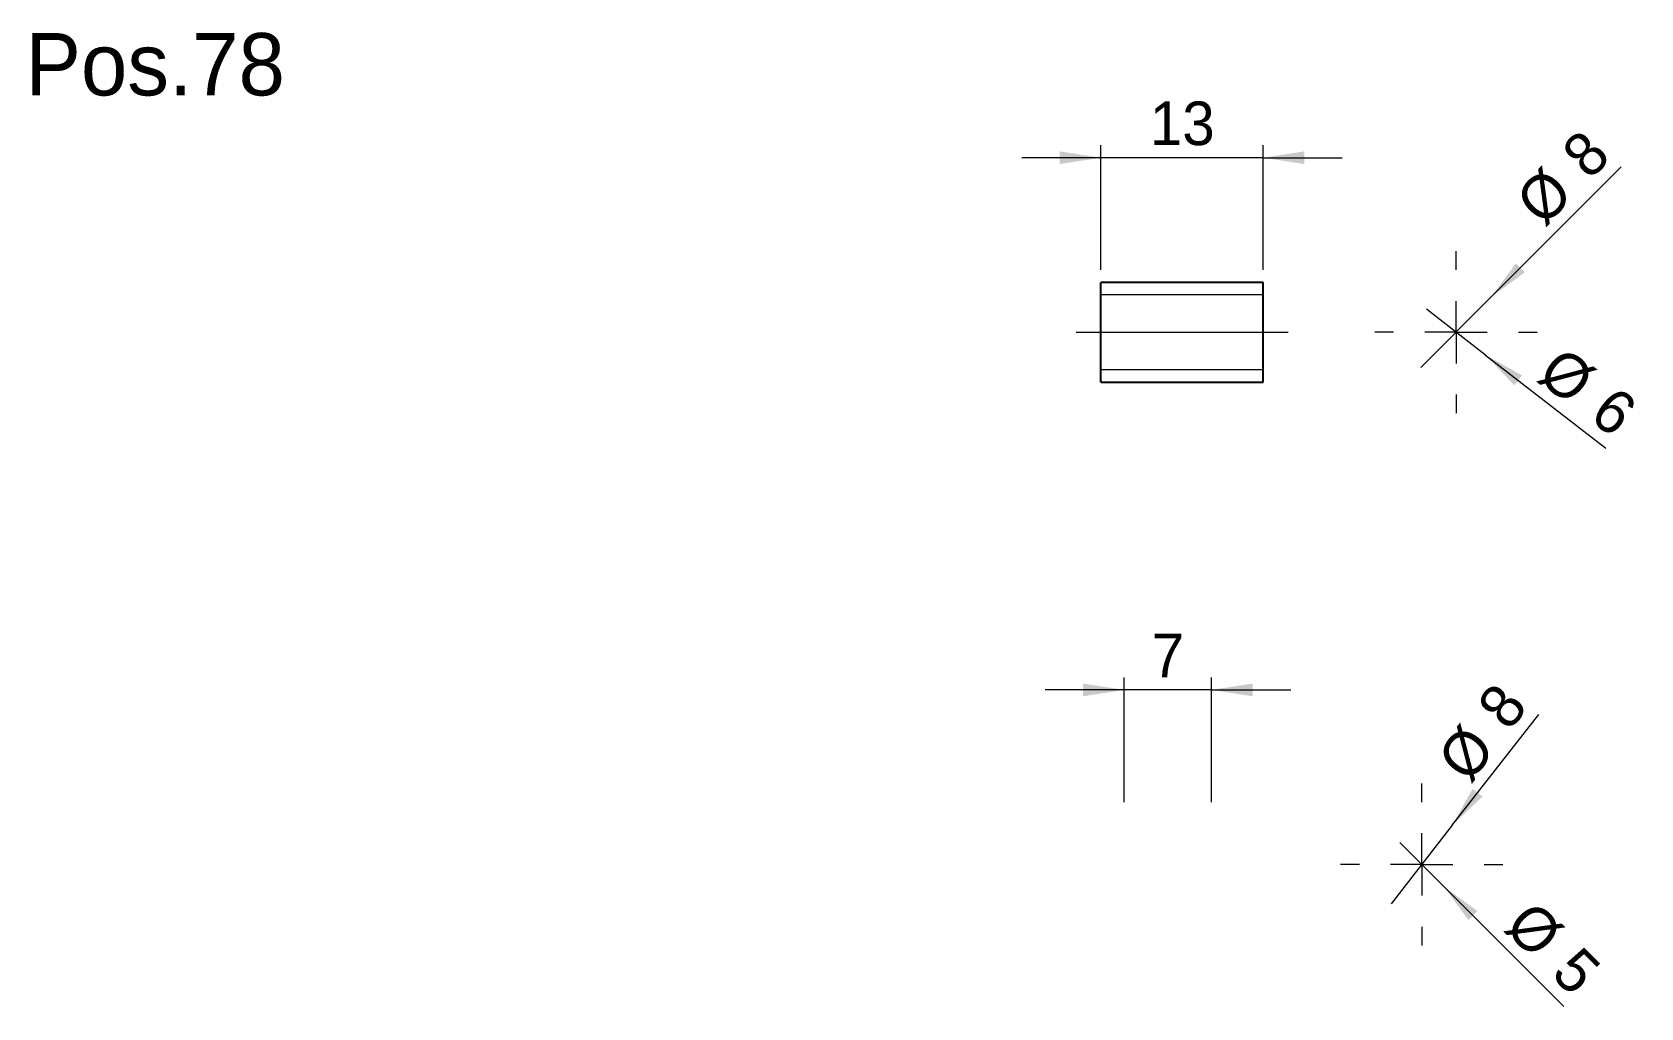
# Model space of a CAD drawing. Header units: metres. Extents: x 146 to 275, y 39 to 117.
import ezdxf

# ---------------------------------------------------------------- set-up
doc = ezdxf.new("R2010")
doc.units = ezdxf.units.M
doc.dimstyles.get("Standard").update_dxf_attribs({"dimtxt": 2.5, "dimasz": 2.5, "dimexe": 1.25, "dimexo": 0.625, "dimtad": 1, "dimcen": 2.5, "dimazin": 3, "dimtfac": 1, "dimtmove": 0, "dimatfit": 3})

# ---------------------------------------------------------------- blocks, each defined once
blk = doc.blocks.new('*D1')
at = {"color": 7, "linetype": 'Continuous', "lineweight": 18}
for p, q in [((231.63, 97.91), (231.63, 107.91)), ((244.63, 97.91), (244.63, 107.91)), ((231.63, 106.91), (225.28, 106.91)), ((244.63, 106.91), (231.63, 106.91)), ((244.63, 106.91), (250.98, 106.91))]:
    blk.add_line(p, q, dxfattribs=at)
for points in [[(231.63, 106.91), (228.33, 107.42), (228.33, 106.4)], [(244.63, 106.91), (247.94, 106.4), (247.94, 107.42)]]:
    blk.add_solid(points, dxfattribs=at)
at = {"color": 7, "linetype": 'Continuous', "lineweight": 18, "insert": (235.55, 111.42), "char_height": 3.5, "attachment_point": 1}
blk.add_mtext('13', dxfattribs=at)
blk = doc.blocks.new('*D2')
at = {"color": 7, "linetype": 'Continuous', "lineweight": 18}
for q in [(273.36, 106.17), (257.28, 90.08)]:
    blk.add_line((262.93, 95.74), q, dxfattribs=at)
blk.add_solid([(262.93, 95.74), (265.63, 97.71), (264.91, 98.43)], dxfattribs=at)
at = {"color": 7, "linetype": 'Continuous', "lineweight": 18, "char_height": 3.5, "attachment_point": 1, "rotation": 45}
for s, insert in [('8', (268.34, 107.53)), ('%%c', (264.64, 103.76))]:
    blk.add_mtext(s, dxfattribs=dict(at, insert=insert))
blk = doc.blocks.new('*D3')
at = {"color": 7, "linetype": 'Continuous', "lineweight": 18}
for q in [(257.73, 94.75), (272.13, 83.6)]:
    blk.add_line((262.48, 91.07), q, dxfattribs=at)
blk.add_solid([(262.48, 91.07), (264.78, 88.65), (265.4, 89.45)], dxfattribs=at)
at = {"color": 7, "linetype": 'Continuous', "lineweight": 18, "char_height": 3.5, "attachment_point": 1, "rotation": 322.2545}
for s, insert in [('%%c', (268.62, 91.92)), ('6', (272.83, 88.73))]:
    blk.add_mtext(s, dxfattribs=dict(at, insert=insert))
blk = doc.blocks.new('SW_CENTERMARKSYMBOL_11')
at = {"color": 0, "linetype": 'Continuous', "lineweight": 0}
for p, q in [((0, 5), (0, 6.5)), ((0, 0), (0, 2.5)), ((-5, 0), (-6.5, 0)), ((0, 0), (-2.5, 0)), ((0, 0), (0, -2.5)), ((0, 0), (2.5, 0)), ((5, 0), (6.5, 0)), ((0, -5), (0, -6.5))]:
    blk.add_line(p, q, dxfattribs=at)
blk = doc.blocks.new('*D4')
at = {"color": 7, "linetype": 'Continuous', "lineweight": 18}
for p, q in [((233.5, 55.21), (233.5, 65.21)), ((240.5, 55.21), (240.5, 65.21)), ((233.5, 64.21), (227.15, 64.21)), ((240.5, 64.21), (233.5, 64.21)), ((240.5, 64.21), (246.85, 64.21))]:
    blk.add_line(p, q, dxfattribs=at)
for points in [[(233.5, 64.21), (230.19, 64.72), (230.19, 63.7)], [(240.5, 64.21), (243.8, 63.7), (243.8, 64.72)]]:
    blk.add_solid(points, dxfattribs=at)
at = {"color": 7, "linetype": 'Continuous', "lineweight": 18, "insert": (235.7, 68.72), "char_height": 3.5, "attachment_point": 1}
blk.add_mtext('7', dxfattribs=at)
blk = doc.blocks.new('*D5')
at = {"color": 7, "linetype": 'Continuous', "lineweight": 18}
for q in [(266.74, 62.25), (254.9, 47.05)]:
    blk.add_line((259.81, 53.36), q, dxfattribs=at)
blk.add_solid([(259.81, 53.36), (262.24, 55.66), (261.44, 56.28)], dxfattribs=at)
at = {"color": 7, "linetype": 'Continuous', "lineweight": 18, "char_height": 3.5, "attachment_point": 1, "rotation": 52.0824}
for s, insert in [('8', (261.61, 62.97)), ('%%c', (258.41, 58.77))]:
    blk.add_mtext(s, dxfattribs=dict(at, insert=insert))
blk = doc.blocks.new('*D6')
at = {"color": 7, "linetype": 'Continuous', "lineweight": 18}
for q in [(255.59, 51.98), (268.75, 38.81)]:
    blk.add_line((259.12, 48.44), q, dxfattribs=at)
blk.add_solid([(259.12, 48.44), (261.1, 45.75), (261.82, 46.47)], dxfattribs=at)
at = {"color": 7, "linetype": 'Continuous', "lineweight": 18, "char_height": 3.5, "attachment_point": 1, "rotation": 315}
for s, insert in [('%%c', (266.33, 47.52)), ('5', (270.1, 43.82))]:
    blk.add_mtext(s, dxfattribs=dict(at, insert=insert))
blk = doc.blocks.new('SW_CENTERMARKSYMBOL_12')
at = {"color": 0, "linetype": 'Continuous', "lineweight": 0}
for p, q in [((0, 5), (0, 6.5)), ((0, 0), (0, 2.5)), ((-5, 0), (-6.5, 0)), ((0, 0), (-2.5, 0)), ((0, 0), (0, -2.5)), ((0, 0), (2.5, 0)), ((5, 0), (6.5, 0)), ((0, -5), (0, -6.5))]:
    blk.add_line(p, q, dxfattribs=at)

msp = doc.modelspace()

# ---------------------------------------------------------------- linework, layer by layer
at = {"color": 7, "linetype": 'Continuous', "lineweight": 25}
for p, q in [((244.634, 96.909), (231.634, 96.909)), ((231.634, 92.909), (231.634, 96.909)), ((244.634, 92.909), (244.634, 96.909)), ((231.634, 88.909), (231.634, 92.909)), ((244.634, 88.909), (244.634, 92.909)), ((231.634, 88.909), (244.634, 88.909))]:
    msp.add_line(p, q, dxfattribs=at)
at = {"color": 7, "lineweight": 18}
for p, q in [((244.634, 95.909), (231.634, 95.909)), ((229.634, 92.909), (246.634, 92.909)), ((231.634, 89.909), (244.634, 89.909))]:
    msp.add_line(p, q, dxfattribs=at)

# ---------------------------------------------------------------- block references
at = {"color": 7, "linetype": 'Continuous', "lineweight": 0}
for name, p in [('SW_CENTERMARKSYMBOL_11', (260.106, 92.909)), ('SW_CENTERMARKSYMBOL_12', (257.356, 50.209))]:
    msp.add_blockref(name, p, dxfattribs=at)

# ---------------------------------------------------------------- texts
at = {"insert": (145.381, 116.909), "char_height": 5, "attachment_point": 1}
msp.add_mtext('Pos.78', dxfattribs=at)

# ---------------------------------------------------------------- dimensions: what is measured, and where the dimension line sits
at = {"color": 7, "linetype": 'Continuous', "lineweight": 18}
for base, p1, p2, picture, middle in [((231.634, 106.909), (244.634, 96.909), (231.634, 96.909), '*D1', (238.134, 106.909)), ((233.495, 64.209), (240.495, 54.209), (233.495, 54.209), '*D4', (236.995, 64.209))]:
    dim = msp.add_linear_dim(base=base, p1=p1, p2=p2, dimstyle='Standard', dxfattribs=at)
    dim.commit()
    dim.dimension.update_dxf_attribs({"geometry": picture, "text_midpoint": middle, "dimtype": 160})
for p1, p2, picture, middle in [((257.278, 90.081), (262.935, 95.737), '*D2', (270.762, 103.565)), ((257.734, 94.746), (262.479, 91.073), '*D3', (269.277, 85.81)), ((254.898, 47.053), (259.814, 53.365), '*D5', (264.52, 59.406)), ((255.588, 51.977), (259.124, 48.441), '*D6', (266.185, 41.38))]:
    dim = msp.add_diameter_dim_2p(p1=p1, p2=p2, dimstyle='Standard', dxfattribs=at)
    dim.commit()
    dim.dimension.update_dxf_attribs({"geometry": picture, "text_midpoint": middle, "dimtype": 163})

doc.saveas('drawing.dxf')
